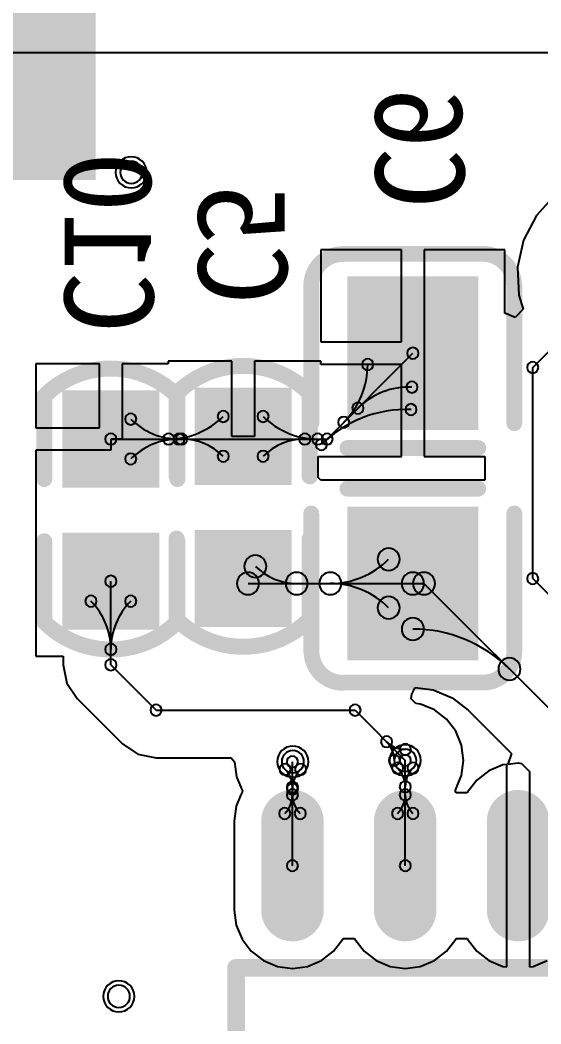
# Model space of a CAD drawing. Header units: inches. Extents: x 32166 to 34772, y 2386 to 4229.
# Drawn here: x 34285.06 to 34310.4, y 3180.16 to 3228.95 of the extents above; entities that cross this region are included whole.
import ezdxf

# ---------------------------------------------------------------- set-up
doc = ezdxf.new("R2010")
doc.units = ezdxf.units.IN
doc.header["$LTSCALE"] = 0.64311
doc.header["$MEASUREMENT"] = 0
for name, color, linetype in [('BOTTOMLAYER', 5, 'CONTINUOUS'), ('BOTTOMOVERLAY', 54, 'CONTINUOUS'), ('BOTTOMPASTE', 16, 'CONTINUOUS'), ('BOTTOMSOLDER', 6, 'CONTINUOUS'), ('MULTILAYER', 9, 'CONTINUOUS')]:
    doc.layers.add(name, color=color, linetype=linetype)
doc.styles.get("Standard").update_dxf_attribs({"font": 'txt', "width": 0.8})

msp = doc.modelspace()

# ---------------------------------------------------------------- linework, layer by layer
at = {"layer": 'BOTTOMLAYER'}
for p, q in [((34282.479, 3227.382), (34338.326, 3227.382)), ((34311.09, 3220.45), (34310.177, 3219.454)), ((34310.177, 3219.454), (34309.553, 3218.256)), ((34309.553, 3218.256), (34309.261, 3216.937)), ((34303.617, 3217.78), (34299.694, 3217.78)), ((34299.694, 3217.78), (34299.694, 3213.309)), ((34303.617, 3213.309), (34303.617, 3217.78)), ((34308.637, 3217.78), (34304.714, 3217.78)), ((34304.714, 3217.78), (34304.714, 3212.759)), ((34308.637, 3214.707), (34308.637, 3217.78)), ((34309.261, 3216.937), (34309.32, 3215.588)), ((34309.998, 3212.069), (34314.415, 3216.486)), ((34309.32, 3215.588), (34309.539, 3214.893)), ((34309.144, 3214.497), (34308.637, 3214.707)), ((34309.539, 3214.893), (34309.144, 3214.497)), ((34299.694, 3213.309), (34303.617, 3213.309)), ((34299.995, 3208.59), (34304.166, 3212.76)), ((34304.714, 3212.759), (34304.714, 3207.74)), ((34288.929, 3212.238), (34285.829, 3212.238)), ((34285.829, 3212.238), (34285.829, 3209.138)), ((34288.929, 3209.138), (34288.929, 3212.238)), ((34292.266, 3212.238), (34290.026, 3212.238)), ((34290.026, 3212.238), (34290.026, 3208.589)), ((34295.366, 3212.368), (34292.266, 3212.368)), ((34292.266, 3212.368), (34292.266, 3212.238)), ((34295.366, 3208.718), (34295.366, 3212.368)), ((34299.563, 3212.368), (34296.463, 3212.368)), ((34296.463, 3212.368), (34296.463, 3208.718)), ((34299.694, 3212.368), (34299.563, 3212.368)), ((34299.563, 3212.368), (34299.563, 3212.368)), ((34299.694, 3212.212), (34299.694, 3212.368)), ((34303.617, 3212.212), (34299.694, 3212.212)), ((34303.617, 3207.74), (34303.617, 3212.212)), ((34309.998, 3201.807), (34309.998, 3212.069)), ((34285.829, 3209.138), (34288.929, 3209.138)), ((34289.477, 3208.59), (34299.995, 3208.59)), ((34290.026, 3208.589), (34289.479, 3208.589)), ((34289.479, 3208.589), (34289.479, 3208.041)), ((34296.463, 3208.718), (34295.366, 3208.718)), ((34289.479, 3208.041), (34285.829, 3208.041)), ((34285.829, 3208.041), (34285.829, 3204.942)), ((34299.563, 3206.72), (34299.563, 3207.74)), ((34299.563, 3207.74), (34299.694, 3207.74)), ((34299.694, 3207.74), (34299.694, 3207.74)), ((34299.694, 3207.74), (34303.617, 3207.74)), ((34304.714, 3207.74), (34307.676, 3207.74)), ((34307.676, 3207.74), (34307.676, 3206.588)), ((34299.694, 3206.588), (34299.563, 3206.72)), ((34307.676, 3206.588), (34299.694, 3206.588)), ((34299.694, 3206.588), (34299.694, 3206.588)), ((34299.694, 3206.588), (34299.694, 3206.588)), ((34285.829, 3204.942), (34285.829, 3198.03)), ((34289.477, 3197.617), (34289.477, 3201.678)), ((34296.154, 3201.568), (34304.166, 3201.568)), ((34304.166, 3201.568), (34304.707, 3201.568)), ((34304.707, 3201.568), (34311.985, 3194.291)), ((34309.998, 3201.807), (34311.086, 3200.719)), ((34285.829, 3198.03), (34287.156, 3198.03)), ((34287.156, 3198.03), (34287.156, 3197.617)), ((34287.156, 3197.617), (34287.333, 3196.729)), ((34289.477, 3197.617), (34291.681, 3195.414)), ((34287.333, 3196.729), (34287.836, 3195.976)), ((34304.092, 3195.962), (34304.122, 3196.197)), ((34304.122, 3196.197), (34304.277, 3196.511)), ((34304.277, 3196.511), (34305.154, 3196.396)), ((34305.154, 3196.396), (34306.074, 3196.015)), ((34287.836, 3195.976), (34290.039, 3193.772)), ((34304.317, 3195.737), (34304.092, 3195.962)), ((34304.531, 3195.709), (34304.317, 3195.737)), ((34304.666, 3195.653), (34304.531, 3195.709)), ((34304.687, 3195.649), (34304.666, 3195.653)), ((34304.704, 3195.637), (34304.687, 3195.649)), ((34305.214, 3195.426), (34304.704, 3195.637)), ((34306.074, 3196.015), (34306.853, 3195.417)), ((34291.681, 3195.414), (34301.357, 3195.414)), ((34301.357, 3195.414), (34303.798, 3192.973)), ((34305.801, 3194.976), (34305.214, 3195.426)), ((34306.853, 3195.417), (34308.969, 3193.301)), ((34306.251, 3194.389), (34305.801, 3194.976)), ((34306.534, 3193.706), (34306.251, 3194.389)), ((34290.039, 3193.772), (34290.792, 3193.269)), ((34306.631, 3192.973), (34306.534, 3193.706)), ((34290.792, 3193.269), (34291.681, 3193.093)), ((34308.969, 3193.301), (34308.793, 3192.781)), ((34291.681, 3193.093), (34295.337, 3193.093)), ((34295.337, 3193.093), (34295.499, 3192.908)), ((34295.499, 3192.908), (34295.596, 3192.175)), ((34298.312, 3187.854), (34298.312, 3192.908)), ((34303.798, 3187.854), (34303.798, 3192.973)), ((34306.534, 3192.24), (34306.631, 3192.973)), ((34308.552, 3192.749), (34307.869, 3192.467)), ((34308.736, 3192.774), (34308.552, 3192.749)), ((34308.736, 3187.853), (34308.736, 3192.774)), ((34308.793, 3192.781), (34309.285, 3192.846)), ((34309.285, 3192.846), (34309.444, 3192.825)), ((34309.444, 3192.825), (34309.833, 3192.436)), ((34306.323, 3191.73), (34306.534, 3192.24)), ((34307.869, 3192.467), (34307.282, 3192.016)), ((34309.833, 3192.436), (34309.833, 3187.853)), ((34295.596, 3192.175), (34295.807, 3191.665)), ((34306.307, 3191.691), (34306.319, 3191.709)), ((34306.319, 3191.709), (34306.323, 3191.73)), ((34307.282, 3192.016), (34306.832, 3191.43)), ((34295.787, 3191.257), (34295.576, 3190.747)), ((34295.792, 3191.278), (34295.787, 3191.257)), ((34295.803, 3191.296), (34295.792, 3191.278)), ((34295.859, 3191.43), (34295.803, 3191.296)), ((34295.807, 3191.665), (34295.811, 3191.644)), ((34295.811, 3191.644), (34295.823, 3191.626)), ((34295.823, 3191.626), (34295.879, 3191.492)), ((34295.893, 3191.473), (34295.859, 3191.43)), ((34295.879, 3191.492), (34295.893, 3191.473)), ((34306.202, 3191.493), (34306.251, 3191.557)), ((34306.251, 3191.43), (34306.202, 3191.493)), ((34306.251, 3191.557), (34306.307, 3191.691)), ((34306.267, 3191.391), (34306.251, 3191.43)), ((34306.816, 3191.391), (34306.267, 3191.391)), ((34306.832, 3191.43), (34306.816, 3191.391)), ((34295.576, 3190.747), (34295.48, 3190.014)), ((34295.48, 3190.014), (34295.48, 3185.694)), ((34308.736, 3182.934), (34308.736, 3187.853)), ((34309.833, 3187.853), (34309.833, 3182.934)), ((34295.48, 3185.694), (34295.576, 3184.961)), ((34295.576, 3184.961), (34295.859, 3184.278)), ((34295.859, 3184.278), (34296.309, 3183.691)), ((34300.315, 3183.691), (34300.765, 3184.278)), ((34300.765, 3184.278), (34300.781, 3184.317)), ((34300.781, 3184.317), (34301.329, 3184.317)), ((34301.329, 3184.317), (34301.346, 3184.278)), ((34301.346, 3184.278), (34301.796, 3183.691)), ((34305.801, 3183.691), (34306.251, 3184.278)), ((34306.251, 3184.278), (34306.267, 3184.317)), ((34306.267, 3184.317), (34306.816, 3184.317)), ((34306.816, 3184.317), (34306.832, 3184.278)), ((34306.832, 3184.278), (34307.282, 3183.691)), ((34296.309, 3183.691), (34296.896, 3183.241)), ((34299.728, 3183.241), (34300.315, 3183.691)), ((34301.796, 3183.691), (34302.382, 3183.241)), ((34305.214, 3183.241), (34305.801, 3183.691)), ((34307.282, 3183.691), (34307.869, 3183.241)), ((34296.896, 3183.241), (34297.579, 3182.958)), ((34297.579, 3182.958), (34298.312, 3182.862)), ((34298.312, 3182.862), (34299.045, 3182.958)), ((34299.045, 3182.958), (34299.728, 3183.241)), ((34302.382, 3183.241), (34303.065, 3182.958)), ((34303.065, 3182.958), (34303.798, 3182.862)), ((34303.798, 3182.862), (34304.531, 3182.958)), ((34304.531, 3182.958), (34305.214, 3183.241)), ((34307.869, 3183.241), (34308.552, 3182.958)), ((34308.552, 3182.958), (34308.736, 3182.934)), ((34309.833, 3182.934), (34310.018, 3182.958)), ((34310.018, 3182.958), (34310.701, 3183.241))]:
    msp.add_line(p, q, dxfattribs=at)
at = {"layer": 'BOTTOMLAYER', "const_width": 2.16}
for points in [[(34298.312, 3190.014), (34298.312, 3185.694)], [(34303.798, 3190.014), (34303.798, 3185.694)], [(34309.285, 3190.014), (34309.285, 3185.694)]]:
    msp.add_lwpolyline(points, dxfattribs=at)
at = {"layer": 'BOTTOMLAYER', "const_width": 1.08}
for points in [[(34298.312, 3189.474, 1), (34298.312, 3190.554, 1)], [(34303.798, 3189.474, 1), (34303.798, 3190.554, 1)], [(34309.285, 3189.474, 1), (34309.285, 3190.554, 1)], [(34298.312, 3185.154, 1), (34298.312, 3186.234, 1)], [(34303.798, 3185.154, 1), (34303.798, 3186.234, 1)], [(34309.285, 3185.154, 1), (34309.285, 3186.234, 1)]]:
    msp.add_lwpolyline(points, format="xyb", close=True, dxfattribs=at)
at = {"layer": 'BOTTOMLAYER'}
for centre, radius, start, end in [((34290.471, 3221.55), 0.54, 0, 180), ((34290.471, 3221.55), 0.54, 180, 0), ((34304.166, 3212.76), 0.274, 0, 180), ((34304.166, 3212.76), 0.274, 180, 0), ((34297.997, 3212.212), 3.974, 315, 0), ((34297.997, 3212.212), 3.974, 315, 0), ((34301.971, 3212.212), 0.274, 0, 180), ((34301.971, 3212.212), 0.274, 0, 180), ((34301.971, 3212.212), 0.274, 180, 0), ((34301.971, 3212.212), 0.274, 180, 0), ((34309.998, 3212.069), 0.274, 0, 180), ((34309.998, 3212.069), 0.274, 0, 180), ((34309.998, 3212.069), 0.274, 180, 0), ((34309.998, 3212.069), 0.274, 180, 0), ((34304.122, 3211.115), 0.274, 0, 180), ((34304.122, 3211.115), 0.274, 0, 180), ((34303.981, 3207.6), 3.518, 87.7042, 135.0002), ((34303.981, 3207.6), 3.518, 87.7042, 135.0002), ((34304.122, 3211.115), 0.274, 180, 0), ((34304.122, 3211.115), 0.274, 180, 0), ((34301.493, 3210.088), 0.274, 0, 180), ((34301.493, 3210.088), 0.274, 0, 180), ((34304.078, 3210.019), 0.274, 0, 180), ((34304.078, 3210.019), 0.274, 0, 180), ((34290.447, 3209.56), 0.274, 0, 180), ((34290.447, 3209.56), 0.274, 0, 180), ((34294.944, 3209.689), 0.274, 0, 180), ((34294.944, 3209.689), 0.274, 0, 180), ((34296.884, 3209.689), 0.274, 0, 180), ((34296.884, 3209.689), 0.274, 0, 180), ((34303.844, 3204.193), 5.831, 87.7039, 134.9999), ((34303.844, 3204.193), 5.831, 87.7039, 134.9999), ((34301.493, 3210.088), 0.274, 180, 0), ((34301.493, 3210.088), 0.274, 180, 0), ((34304.078, 3210.019), 0.274, 180, 0), ((34304.078, 3210.019), 0.274, 180, 0), ((34290.447, 3209.56), 0.274, 180, 0), ((34290.447, 3209.56), 0.274, 180, 0), ((34292.789, 3211.901), 3.311, 225.0001, 270.0001), ((34292.789, 3211.901), 3.311, 225.0001, 270.0001), ((34292.29, 3212.344), 3.754, 269.9999, 314.9999), ((34292.29, 3212.344), 3.754, 269.9999, 314.9999), ((34294.944, 3209.689), 0.274, 180, 0), ((34294.944, 3209.689), 0.274, 180, 0), ((34296.884, 3209.689), 0.274, 180, 0), ((34296.884, 3209.689), 0.274, 180, 0), ((34299.539, 3212.344), 3.754, 225.0001, 270.0001), ((34299.539, 3212.344), 3.754, 225.0001, 270.0001), ((34300.807, 3209.402), 0.274, 0, 180), ((34300.807, 3209.402), 0.274, 0, 180), ((34300.807, 3209.402), 0.274, 180, 0), ((34300.807, 3209.402), 0.274, 180, 0), ((34289.477, 3208.59), 0.274, 0, 180), ((34292.29, 3208.59), 0.274, 0, 180), ((34292.29, 3208.59), 0.274, 0, 180), ((34292.789, 3208.59), 0.274, 0, 180), ((34292.789, 3208.59), 0.274, 0, 180), ((34292.789, 3208.59), 0.274, 0, 180), ((34292.789, 3208.59), 0.274, 0, 180), ((34292.916, 3208.59), 0.274, 0, 180), ((34292.916, 3208.59), 0.274, 0, 180), ((34298.913, 3208.59), 0.274, 0, 180), ((34298.913, 3208.59), 0.274, 0, 180), ((34299.539, 3208.59), 0.274, 0, 180), ((34299.539, 3208.59), 0.274, 0, 180), ((34299.995, 3208.59), 0.274, 0, 180), ((34299.995, 3208.59), 0.274, 0, 180), ((34289.477, 3208.59), 0.274, 180, 0), ((34292.789, 3205.278), 3.311, 89.9999, 134.9999), ((34292.789, 3205.278), 3.311, 89.9999, 134.9999), ((34292.29, 3208.59), 0.274, 180, 0), ((34292.29, 3208.59), 0.274, 180, 0), ((34292.789, 3208.59), 0.274, 180, 0), ((34292.789, 3208.59), 0.274, 180, 0), ((34292.789, 3208.59), 0.274, 180, 0), ((34292.789, 3208.59), 0.274, 180, 0), ((34292.916, 3208.59), 0.274, 180, 0), ((34292.916, 3208.59), 0.274, 180, 0), ((34292.916, 3205.721), 2.869, 45.0001, 90.0001), ((34292.916, 3205.721), 2.869, 45.0001, 90.0001), ((34298.913, 3205.721), 2.869, 89.9999, 134.9999), ((34298.913, 3205.721), 2.869, 89.9999, 134.9999), ((34298.913, 3208.59), 0.274, 180, 0), ((34298.913, 3208.59), 0.274, 180, 0), ((34299.539, 3208.59), 0.274, 180, 0), ((34299.539, 3208.59), 0.274, 180, 0), ((34299.721, 3208.316), 0.274, 0, 180), ((34299.721, 3208.316), 0.274, 0, 180), ((34299.721, 3208.316), 0.274, 180, 0), ((34299.721, 3208.316), 0.274, 180, 0), ((34299.995, 3208.59), 0.274, 180, 0), ((34299.995, 3208.59), 0.274, 180, 0), ((34290.447, 3207.62), 0.274, 0, 180), ((34290.447, 3207.62), 0.274, 0, 180), ((34294.944, 3207.749), 0.274, 0, 180), ((34294.944, 3207.749), 0.274, 0, 180), ((34296.884, 3207.749), 0.274, 0, 180), ((34296.884, 3207.749), 0.274, 0, 180), ((34290.447, 3207.62), 0.274, 180, 0), ((34290.447, 3207.62), 0.274, 180, 0), ((34294.944, 3207.749), 0.274, 180, 0), ((34294.944, 3207.749), 0.274, 180, 0), ((34296.884, 3207.749), 0.274, 180, 0), ((34296.884, 3207.749), 0.274, 180, 0), ((34296.508, 3202.401), 0.54, 0, 180), ((34296.508, 3202.401), 0.54, 0, 180), ((34302.989, 3202.744), 0.54, 0, 180), ((34302.989, 3202.744), 0.54, 0, 180), ((34300.15, 3205.583), 4.015, 270.0001, 315.0001), ((34300.15, 3205.583), 4.015, 270.0001, 315.0001), ((34302.989, 3202.744), 0.54, 180, 0), ((34302.989, 3202.744), 0.54, 180, 0), ((34289.477, 3201.678), 0.274, 0, 180), ((34296.154, 3201.568), 0.54, 0, 180), ((34296.508, 3202.401), 0.54, 180, 0), ((34296.508, 3202.401), 0.54, 180, 0), ((34298.521, 3204.414), 2.846, 224.9999, 269.9999), ((34298.521, 3204.414), 2.846, 224.9999, 269.9999), ((34298.521, 3201.568), 0.54, 0, 180), ((34298.521, 3201.568), 0.54, 0, 180), ((34300.15, 3201.568), 0.54, 0, 180), ((34300.15, 3201.568), 0.54, 0, 180), ((34300.15, 3201.568), 0.54, 0, 180), ((34300.15, 3201.568), 0.54, 0, 180), ((34304.166, 3201.568), 0.54, 0, 180), ((34304.166, 3201.568), 0.54, 0, 180), ((34304.707, 3201.568), 0.54, 0, 180), ((34304.707, 3201.568), 0.54, 0, 180), ((34309.998, 3201.807), 0.274, 0, 180), ((34309.998, 3201.807), 0.274, 0, 180), ((34289.477, 3201.678), 0.274, 180, 0), ((34296.154, 3201.568), 0.54, 180, 0), ((34298.521, 3201.568), 0.54, 180, 0), ((34298.521, 3201.568), 0.54, 180, 0), ((34300.15, 3201.568), 0.54, 180, 0), ((34300.15, 3201.568), 0.54, 180, 0), ((34300.15, 3201.568), 0.54, 180, 0), ((34300.15, 3201.568), 0.54, 180, 0), ((34300.15, 3197.553), 4.015, 44.9999, 89.9999), ((34300.15, 3197.553), 4.015, 44.9999, 89.9999), ((34304.166, 3201.568), 0.54, 180, 0), ((34304.166, 3201.568), 0.54, 180, 0), ((34304.707, 3201.568), 0.54, 180, 0), ((34304.707, 3201.568), 0.54, 180, 0), ((34309.998, 3201.807), 0.274, 180, 0), ((34309.998, 3201.807), 0.274, 180, 0), ((34288.508, 3200.708), 0.274, 0, 180), ((34288.508, 3200.708), 0.274, 0, 180), ((34290.447, 3200.708), 0.274, 0, 180), ((34290.447, 3200.708), 0.274, 0, 180), ((34288.508, 3200.708), 0.274, 180, 0), ((34288.508, 3200.708), 0.274, 180, 0), ((34286.166, 3198.366), 3.311, 359.9999, 44.9999), ((34286.166, 3198.366), 3.311, 359.9999, 44.9999), ((34292.789, 3198.366), 3.311, 135.0001, 180.0001), ((34292.789, 3198.366), 3.311, 135.0001, 180.0001), ((34290.447, 3200.708), 0.274, 180, 0), ((34290.447, 3200.708), 0.274, 180, 0), ((34302.989, 3200.392), 0.54, 0, 180), ((34302.989, 3200.392), 0.54, 0, 180), ((34302.989, 3200.392), 0.54, 180, 0), ((34302.989, 3200.392), 0.54, 180, 0), ((34304.166, 3199.356), 0.54, 0, 180), ((34304.166, 3199.356), 0.54, 0, 180), ((34304.166, 3199.356), 0.54, 180, 0), ((34304.166, 3199.356), 0.54, 180, 0), ((34304.166, 3192.708), 6.648, 45.0001, 90.0001), ((34304.166, 3192.708), 6.648, 45.0001, 90.0001), ((34289.477, 3198.366), 0.274, 0, 180), ((34289.477, 3198.366), 0.274, 0, 180), ((34289.477, 3198.366), 0.274, 0, 180), ((34289.477, 3198.366), 0.274, 0, 180), ((34289.477, 3198.366), 0.274, 180, 0), ((34289.477, 3198.366), 0.274, 180, 0), ((34289.477, 3198.366), 0.274, 180, 0), ((34289.477, 3198.366), 0.274, 180, 0), ((34289.477, 3197.617), 0.274, 0, 180), ((34289.477, 3197.617), 0.274, 0, 180), ((34289.477, 3197.617), 0.274, 180, 0), ((34289.477, 3197.617), 0.274, 180, 0), ((34308.866, 3197.409), 0.54, 0, 180), ((34308.866, 3197.409), 0.54, 0, 180), ((34308.866, 3197.409), 0.54, 180, 0), ((34308.866, 3197.409), 0.54, 180, 0), ((34291.681, 3195.414), 0.274, 0, 180), ((34291.681, 3195.414), 0.274, 0, 180), ((34301.357, 3195.414), 0.274, 0, 180), ((34301.357, 3195.414), 0.274, 0, 180), ((34291.681, 3195.414), 0.274, 180, 0), ((34291.681, 3195.414), 0.274, 180, 0), ((34301.357, 3195.414), 0.274, 180, 0), ((34301.357, 3195.414), 0.274, 180, 0), ((34302.891, 3193.88), 0.274, 0, 180), ((34302.891, 3193.88), 0.274, 0, 180), ((34302.891, 3193.88), 0.274, 0, 180), ((34302.891, 3193.88), 0.274, 0, 180), ((34302.891, 3193.88), 0.274, 180, 0), ((34302.891, 3193.88), 0.274, 180, 0), ((34302.891, 3193.88), 0.274, 180, 0), ((34302.891, 3193.88), 0.274, 180, 0), ((34301.984, 3192.973), 1.283, 0.0004, 45.0004), ((34303.798, 3194.787), 1.283, 224.9996, 269.9996), ((34303.798, 3194.787), 1.283, 224.9996, 269.9996), ((34301.984, 3192.973), 1.283, 0.0004, 45.0004), ((34303.798, 3193.504), 0.274, 0, 180), ((34303.798, 3193.504), 0.274, 0, 180), ((34298.331, 3192.908), 0.54, 0, 180), ((34298.312, 3192.908), 0.274, 0, 180), ((34303.267, 3192.973), 0.274, 0, 180), ((34303.267, 3192.973), 0.274, 0, 180), ((34303.798, 3192.973), 0.54, 0, 180), ((34303.798, 3193.504), 0.274, 180, 0), ((34303.798, 3193.504), 0.274, 180, 0), ((34303.798, 3192.973), 0.274, 0, 180), ((34303.798, 3192.973), 0.274, 0, 180), ((34297.956, 3192.532), 0.274, 0, 180), ((34297.956, 3192.532), 0.274, 0, 180), ((34298.331, 3192.908), 0.54, 180, 0), ((34298.312, 3192.908), 0.274, 180, 0), ((34298.707, 3192.532), 0.274, 0, 180), ((34298.707, 3192.532), 0.274, 0, 180), ((34303.267, 3192.973), 0.274, 180, 0), ((34303.267, 3192.973), 0.274, 180, 0), ((34303.423, 3192.597), 0.274, 0, 180), ((34303.423, 3192.597), 0.274, 0, 180), ((34303.798, 3192.973), 0.54, 180, 0), ((34303.798, 3192.973), 0.274, 180, 0), ((34303.798, 3192.973), 0.274, 180, 0), ((34304.174, 3192.597), 0.274, 0, 180), ((34304.174, 3192.597), 0.274, 0, 180), ((34297.956, 3192.532), 0.274, 180, 0), ((34297.956, 3192.532), 0.274, 180, 0), ((34297.095, 3191.672), 1.216, 0.0004, 45.0004), ((34297.095, 3191.672), 1.216, 0.0004, 45.0004), ((34299.661, 3191.578), 1.349, 134.9997, 179.9997), ((34299.661, 3191.578), 1.349, 134.9997, 179.9997), ((34298.707, 3192.532), 0.274, 180, 0), ((34298.707, 3192.532), 0.274, 180, 0), ((34303.423, 3192.597), 0.274, 180, 0), ((34303.423, 3192.597), 0.274, 180, 0), ((34302.515, 3191.69), 1.283, 0.0004, 45.0004), ((34302.515, 3191.69), 1.283, 0.0004, 45.0004), ((34305.081, 3191.69), 1.283, 134.9996, 179.9996), ((34305.081, 3191.69), 1.283, 134.9996, 179.9996), ((34304.174, 3192.597), 0.274, 180, 0), ((34304.174, 3192.597), 0.274, 180, 0), ((34298.312, 3191.672), 0.274, 0, 180), ((34298.312, 3191.672), 0.274, 0, 180), ((34298.312, 3191.578), 0.274, 0, 180), ((34298.312, 3191.578), 0.274, 0, 180), ((34303.798, 3191.69), 0.274, 0, 180), ((34303.798, 3191.69), 0.274, 0, 180), ((34303.798, 3191.69), 0.274, 0, 180), ((34303.798, 3191.69), 0.274, 0, 180), ((34297.029, 3191.297), 1.283, 314.9996, 359.9996), ((34297.029, 3191.297), 1.283, 314.9996, 359.9996), ((34298.312, 3191.672), 0.274, 180, 0), ((34298.312, 3191.672), 0.274, 180, 0), ((34298.312, 3191.578), 0.274, 180, 0), ((34298.312, 3191.578), 0.274, 180, 0), ((34298.312, 3191.297), 0.274, 0, 180), ((34298.312, 3191.297), 0.274, 0, 180), ((34298.312, 3191.297), 0.274, 0, 180), ((34298.312, 3191.297), 0.274, 0, 180), ((34298.312, 3191.297), 0.274, 180, 0), ((34298.312, 3191.297), 0.274, 180, 0), ((34298.312, 3191.297), 0.274, 180, 0), ((34298.312, 3191.297), 0.274, 180, 0), ((34299.595, 3191.297), 1.283, 180.0004, 225.0004), ((34299.595, 3191.297), 1.283, 180.0004, 225.0004), ((34302.515, 3191.297), 1.283, 314.9996, 359.9996), ((34302.515, 3191.297), 1.283, 314.9996, 359.9996), ((34303.798, 3191.69), 0.274, 180, 0), ((34303.798, 3191.69), 0.274, 180, 0), ((34303.798, 3191.69), 0.274, 180, 0), ((34303.798, 3191.69), 0.274, 180, 0), ((34303.798, 3191.297), 0.274, 0, 180), ((34303.798, 3191.297), 0.274, 0, 180), ((34303.798, 3191.297), 0.274, 0, 180), ((34303.798, 3191.297), 0.274, 0, 180), ((34303.798, 3191.297), 0.274, 180, 0), ((34303.798, 3191.297), 0.274, 180, 0), ((34303.798, 3191.297), 0.274, 180, 0), ((34303.798, 3191.297), 0.274, 180, 0), ((34305.081, 3191.297), 1.283, 180.0004, 225.0004), ((34305.081, 3191.297), 1.283, 180.0004, 225.0004), ((34297.936, 3190.389), 0.274, 0, 180), ((34297.936, 3190.389), 0.274, 0, 180), ((34297.936, 3190.389), 0.274, 180, 0), ((34297.936, 3190.389), 0.274, 180, 0), ((34298.688, 3190.389), 0.274, 0, 180), ((34298.688, 3190.389), 0.274, 0, 180), ((34298.688, 3190.389), 0.274, 180, 0), ((34298.688, 3190.389), 0.274, 180, 0), ((34303.423, 3190.389), 0.274, 0, 180), ((34303.423, 3190.389), 0.274, 0, 180), ((34303.423, 3190.389), 0.274, 180, 0), ((34303.423, 3190.389), 0.274, 180, 0), ((34304.174, 3190.389), 0.274, 0, 180), ((34304.174, 3190.389), 0.274, 0, 180), ((34304.174, 3190.389), 0.274, 180, 0), ((34304.174, 3190.389), 0.274, 180, 0), ((34298.312, 3187.854), 0.274, 0, 180), ((34298.312, 3187.854), 0.274, 180, 0), ((34303.798, 3187.854), 0.274, 0, 180), ((34303.798, 3187.854), 0.274, 180, 0), ((34289.866, 3181.503), 0.54, 0, 180), ((34289.866, 3181.503), 0.54, 180, 0)]:
    msp.add_arc(centre, radius, start, end, dxfattribs=at)
for points in [[(34282.479, 3221.175), (34288.743, 3221.175), (34282.479, 3239.521), (34288.743, 3239.521)], [(34306.909, 3209.468), (34306.909, 3216.052), (34301.422, 3209.468), (34301.422, 3216.052)], [(34291.398, 3206.67), (34291.398, 3210.51), (34287.557, 3206.67), (34287.557, 3210.51)], [(34297.835, 3206.799), (34297.835, 3210.64), (34293.994, 3206.799), (34293.994, 3210.64)], [(34306.909, 3198.276), (34306.909, 3204.86), (34301.422, 3198.276), (34301.422, 3204.86)], [(34291.398, 3199.757), (34291.398, 3203.598), (34287.557, 3199.757), (34287.557, 3203.598)], [(34297.835, 3199.887), (34297.835, 3203.728), (34293.994, 3199.887), (34293.994, 3203.728)]]:
    msp.add_solid(points, dxfattribs=at)
at = {"layer": 'BOTTOMOVERLAY'}
for points, const_width in [([(34299.228, 3216.052, -0.414214), (34300.752, 3217.576)], 0.768), ([(34307.567, 3217.588, -0.414214), (34309.091, 3216.064)], 0.768), ([(34286.237, 3210.675, -0.414214), (34292.717, 3210.675)], 0.778), ([(34292.674, 3210.805, -0.414214), (34299.154, 3210.805)], 0.778), ([(34292.717, 3199.702, -0.414214), (34286.237, 3199.702)], 0.778), ([(34299.154, 3199.832, -0.414214), (34292.674, 3199.832)], 0.778), ([(34300.764, 3196.74, -0.414214), (34299.24, 3198.264)], 0.768), ([(34309.103, 3198.276, -0.414214), (34307.579, 3196.752)], 0.768)]:
    msp.add_lwpolyline(points, format="xyb", dxfattribs=dict(at, const_width=const_width))
for points, const_width in [([(34300.752, 3217.384, 1), (34300.752, 3217.769, 1)], 0.384), ([(34300.764, 3217.396, 1), (34300.764, 3217.78, 1)], 0.384), ([(34307.567, 3217.396, 1), (34307.567, 3217.78, 1)], 0.384), ([(34307.567, 3217.396, 1), (34307.567, 3217.78, 1)], 0.384), ([(34299.228, 3215.86, 1), (34299.228, 3216.244, 1)], 0.384), ([(34299.228, 3215.86, 1), (34299.228, 3216.244, 1)], 0.384), ([(34309.091, 3215.872, 1), (34309.091, 3216.256, 1)], 0.384), ([(34309.103, 3215.872, 1), (34309.103, 3216.256, 1)], 0.384), ([(34286.432, 3210.675, 1), (34286.043, 3210.675, 1)], 0.389), ([(34286.432, 3210.675, 1), (34286.043, 3210.675, 1)], 0.389), ([(34292.869, 3210.805, 1), (34292.48, 3210.805, 1)], 0.389), ([(34292.869, 3210.805, 1), (34292.48, 3210.805, 1)], 0.389), ([(34292.912, 3210.675, 1), (34292.523, 3210.675, 1)], 0.389), ([(34292.912, 3210.675, 1), (34292.523, 3210.675, 1)], 0.389), ([(34299.349, 3210.805, 1), (34298.96, 3210.805, 1)], 0.389), ([(34299.349, 3210.805, 1), (34298.96, 3210.805, 1)], 0.389), ([(34299.228, 3209.167, 1), (34299.228, 3209.551, 1)], 0.384), ([(34309.103, 3209.167, 1), (34309.103, 3209.551, 1)], 0.384), ([(34300.983, 3207.96, 1), (34300.983, 3208.344, 1)], 0.384), ([(34307.348, 3207.96, 1), (34307.348, 3208.344, 1)], 0.384), ([(34286.432, 3206.646, 1), (34286.043, 3206.646, 1)], 0.389), ([(34292.869, 3206.775, 1), (34292.48, 3206.775, 1)], 0.389), ([(34292.912, 3206.646, 1), (34292.523, 3206.646, 1)], 0.389), ([(34299.349, 3206.775, 1), (34298.96, 3206.775, 1)], 0.389), ([(34300.983, 3205.985, 1), (34300.983, 3206.369, 1)], 0.384), ([(34307.348, 3205.985, 1), (34307.348, 3206.369, 1)], 0.384), ([(34299.228, 3204.778, 1), (34299.228, 3205.162, 1)], 0.384), ([(34309.103, 3204.778, 1), (34309.103, 3205.162, 1)], 0.384), ([(34286.432, 3203.622, 1), (34286.043, 3203.622, 1)], 0.389), ([(34292.869, 3203.751, 1), (34292.48, 3203.751, 1)], 0.389), ([(34292.912, 3203.622, 1), (34292.523, 3203.622, 1)], 0.389), ([(34299.349, 3203.751, 1), (34298.96, 3203.751, 1)], 0.389), ([(34286.432, 3199.702, 1), (34286.043, 3199.702, 1)], 0.389), ([(34286.432, 3199.702, 1), (34286.043, 3199.702, 1)], 0.389), ([(34292.869, 3199.832, 1), (34292.48, 3199.832, 1)], 0.389), ([(34292.869, 3199.832, 1), (34292.48, 3199.832, 1)], 0.389), ([(34292.912, 3199.702, 1), (34292.523, 3199.702, 1)], 0.389), ([(34292.912, 3199.702, 1), (34292.523, 3199.702, 1)], 0.389), ([(34299.349, 3199.832, 1), (34298.96, 3199.832, 1)], 0.389), ([(34299.349, 3199.832, 1), (34298.96, 3199.832, 1)], 0.389), ([(34299.228, 3198.072, 1), (34299.228, 3198.456, 1)], 0.384), ([(34299.24, 3198.072, 1), (34299.24, 3198.456, 1)], 0.384), ([(34309.103, 3198.084, 1), (34309.103, 3198.468, 1)], 0.384), ([(34309.103, 3198.084, 1), (34309.103, 3198.468, 1)], 0.384), ([(34300.764, 3196.548, 1), (34300.764, 3196.932, 1)], 0.384), ([(34300.776, 3196.56, 1), (34300.776, 3196.944, 1)], 0.384), ([(34307.579, 3196.56, 1), (34307.579, 3196.944, 1)], 0.384), ([(34307.579, 3196.56, 1), (34307.579, 3196.944, 1)], 0.384), ([(34295.569, 3182.67, 1), (34295.569, 3183.102, 1)], 0.432), ([(34295.569, 3182.67, 1), (34295.569, 3183.102, 1)], 0.432)]:
    msp.add_lwpolyline(points, format="xyb", close=True, dxfattribs=dict(at, const_width=const_width))
for points, const_width in [([(34300.764, 3217.588), (34307.567, 3217.588)], 0.768), ([(34299.228, 3209.359), (34299.228, 3216.052)], 0.768), ([(34309.103, 3209.359), (34309.103, 3216.064)], 0.768), ([(34286.237, 3206.646), (34286.237, 3210.675)], 0.778), ([(34292.674, 3206.775), (34292.674, 3210.805)], 0.778), ([(34292.717, 3206.646), (34292.717, 3210.675)], 0.778), ([(34299.154, 3206.775), (34299.154, 3210.805)], 0.778), ([(34300.983, 3208.152), (34307.348, 3208.152)], 0.768), ([(34300.983, 3206.177), (34307.348, 3206.177)], 0.768), ([(34299.228, 3198.264), (34299.228, 3204.97)], 0.768), ([(34309.103, 3198.276), (34309.103, 3204.97)], 0.768), ([(34286.237, 3199.702), (34286.237, 3203.622)], 0.778), ([(34292.674, 3199.832), (34292.674, 3203.751)], 0.778), ([(34292.717, 3199.702), (34292.717, 3203.622)], 0.778), ([(34299.154, 3199.832), (34299.154, 3203.751)], 0.778), ([(34300.776, 3196.752), (34307.579, 3196.752)], 0.768), ([(34295.569, 3182.886), (34339.46, 3182.886)], 0.864), ([(34295.569, 3169.062), (34295.569, 3182.886)], 0.864)]:
    msp.add_lwpolyline(points, dxfattribs=dict(at, const_width=const_width))
at = {"layer": 'BOTTOMPASTE', "const_width": 2.16}
for points in [[(34298.312, 3190.014), (34298.312, 3185.694)], [(34303.798, 3190.014), (34303.798, 3185.694)], [(34309.285, 3190.014), (34309.285, 3185.694)]]:
    msp.add_lwpolyline(points, dxfattribs=at)
at = {"layer": 'BOTTOMPASTE', "const_width": 1.08}
for points in [[(34298.312, 3189.474, 1), (34298.312, 3190.554, 1)], [(34303.798, 3189.474, 1), (34303.798, 3190.554, 1)], [(34309.285, 3189.474, 1), (34309.285, 3190.554, 1)], [(34298.312, 3185.154, 1), (34298.312, 3186.234, 1)], [(34303.798, 3185.154, 1), (34303.798, 3186.234, 1)], [(34309.285, 3185.154, 1), (34309.285, 3186.234, 1)]]:
    msp.add_lwpolyline(points, format="xyb", close=True, dxfattribs=at)
at = {"layer": 'BOTTOMPASTE'}
for points in [[(34306.909, 3209.468), (34306.909, 3216.052), (34301.422, 3209.468), (34301.422, 3216.052)], [(34291.398, 3206.67), (34291.398, 3210.51), (34287.557, 3206.67), (34287.557, 3210.51)], [(34297.835, 3206.799), (34297.835, 3210.64), (34293.994, 3206.799), (34293.994, 3210.64)], [(34306.909, 3198.276), (34306.909, 3204.86), (34301.422, 3198.276), (34301.422, 3204.86)], [(34291.398, 3199.757), (34291.398, 3203.598), (34287.557, 3199.757), (34287.557, 3203.598)], [(34297.835, 3199.887), (34297.835, 3203.728), (34293.994, 3199.887), (34293.994, 3203.728)]]:
    msp.add_solid(points, dxfattribs=at)
at = {"layer": 'BOTTOMSOLDER', "const_width": 3.038}
for points in [[(34298.312, 3190.014), (34298.312, 3185.694)], [(34303.798, 3190.014), (34303.798, 3185.694)], [(34309.285, 3190.014), (34309.285, 3185.694)]]:
    msp.add_lwpolyline(points, dxfattribs=at)
at = {"layer": 'BOTTOMSOLDER', "const_width": 1.519}
for points in [[(34298.312, 3189.254, 1), (34298.312, 3190.773, 1)], [(34303.798, 3189.254, 1), (34303.798, 3190.773, 1)], [(34309.285, 3189.254, 1), (34309.285, 3190.773, 1)], [(34298.312, 3184.934, 1), (34298.312, 3186.453, 1)], [(34303.798, 3184.934, 1), (34303.798, 3186.453, 1)], [(34309.285, 3184.934, 1), (34309.285, 3186.453, 1)]]:
    msp.add_lwpolyline(points, format="xyb", close=True, dxfattribs=at)
at = {"layer": 'BOTTOMSOLDER'}
for centre, start, end in [((34290.471, 3221.55), 0, 180), ((34290.471, 3221.55), 180, 0), ((34298.331, 3192.908), 0, 180), ((34303.798, 3192.973), 0, 180), ((34298.331, 3192.908), 180, 0), ((34303.798, 3192.973), 180, 0), ((34289.866, 3181.503), 0, 180), ((34289.866, 3181.503), 180, 0)]:
    msp.add_arc(centre, 0.759, start, end, dxfattribs=at)
for points in [[(34307.348, 3209.03), (34307.348, 3216.491), (34300.983, 3209.03), (34300.983, 3216.491)], [(34291.837, 3206.231), (34291.837, 3210.949), (34287.118, 3206.231), (34287.118, 3210.949)], [(34298.273, 3206.36), (34298.273, 3211.078), (34293.555, 3206.36), (34293.555, 3211.078)], [(34307.348, 3197.837), (34307.348, 3205.299), (34300.983, 3197.837), (34300.983, 3205.299)], [(34291.837, 3199.319), (34291.837, 3204.037), (34287.118, 3199.319), (34287.118, 3204.037)], [(34298.273, 3199.448), (34298.273, 3204.166), (34293.555, 3199.448), (34293.555, 3204.166)]]:
    msp.add_solid(points, dxfattribs=at)
at = {"layer": 'MULTILAYER'}
for centre, start, end in [((34290.471, 3221.55), 0, 180), ((34290.471, 3221.55), 180, 0), ((34298.331, 3192.908), 0, 180), ((34303.798, 3192.973), 0, 180), ((34298.331, 3192.908), 180, 0), ((34303.798, 3192.973), 180, 0), ((34289.866, 3181.503), 0, 180), ((34289.866, 3181.503), 180, 0)]:
    msp.add_arc(centre, 0.54, start, end, dxfattribs=at)

# ---------------------------------------------------------------- texts
at = {"layer": 'BOTTOMOVERLAY', "text_generation_flag": 2}
for s, p in [('C6', (34302.351, 3219.778)), ('C10', (34287.231, 3213.73)), ('C5', (34293.735, 3215.121))]:
    msp.add_text(s, height=4.32, rotation=270, dxfattribs=at).set_placement(p)

doc.saveas('drawing.dxf')
